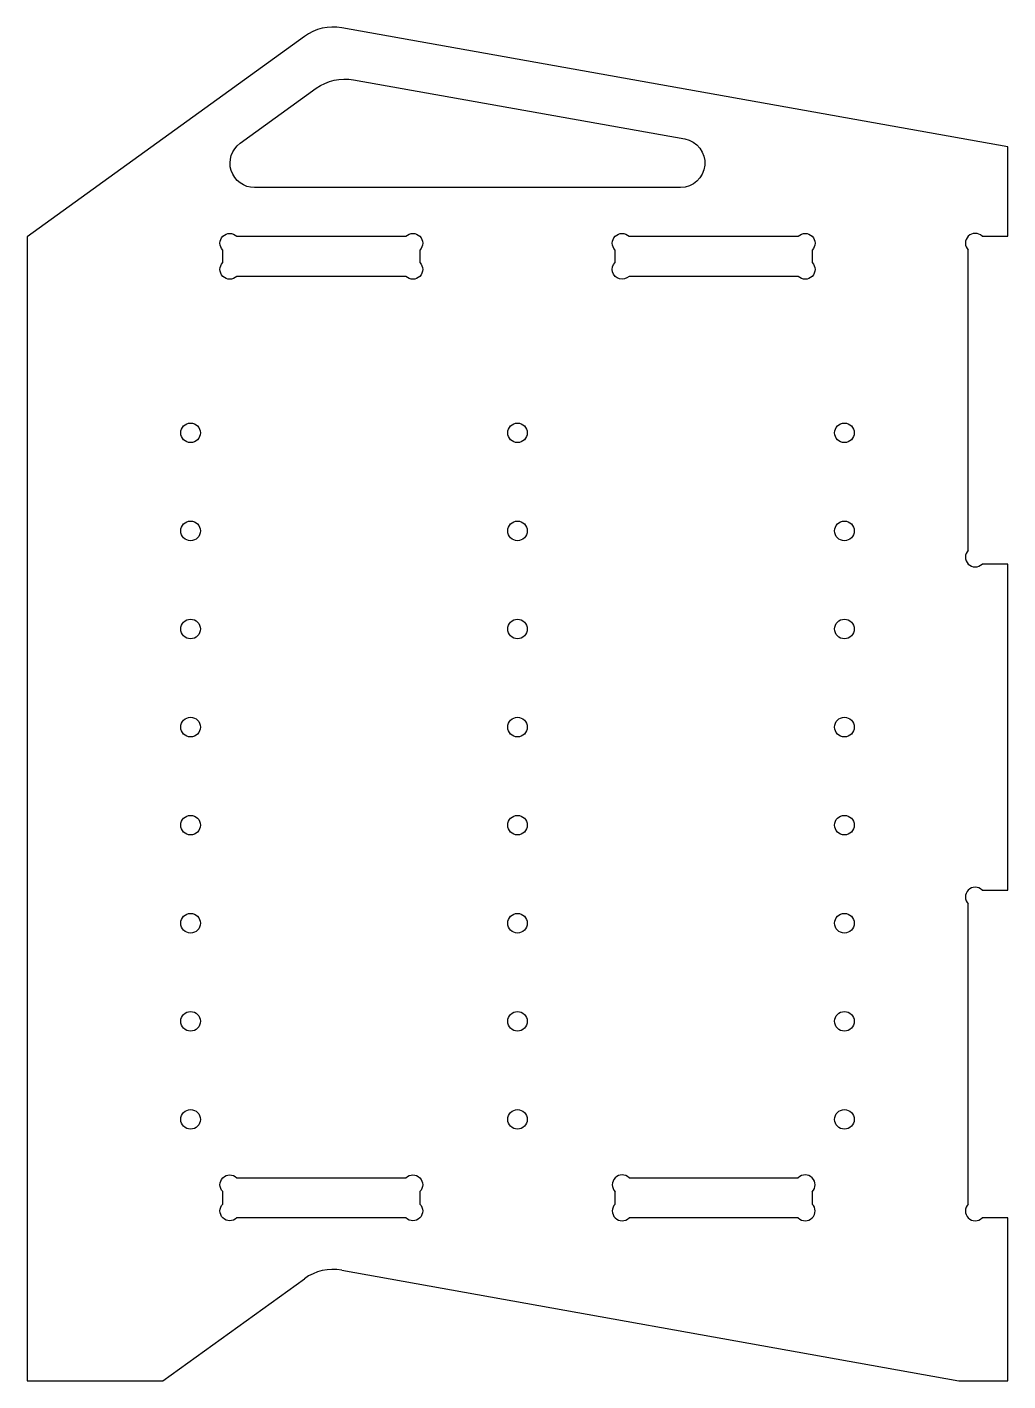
# Model space of a CAD drawing. Header units: millimetres. Extents: x -150 to 150, y -100 to 314.
import ezdxf

# ---------------------------------------------------------------- set-up
doc = ezdxf.new("R2010")
doc.units = ezdxf.units.MM
doc.layers.get('0').update_dxf_attribs({"linetype": 'CONTINUOUS'})

msp = doc.modelspace()

# ---------------------------------------------------------------- linework, layer by layer
for p, q in [((-65.16, 311.14), (-150, 249.87)), ((150, 277.31), (-53.74, 313.75)), ((150, 250), (150, 277.31)), ((-150, 249.87), (-150, -100.13)), ((142.11, 250), (150, 250)), ((137.87, 153.98), (137.87, 245.76)), ((150, 149.74), (142.11, 149.74)), ((150, 50), (150, 149.74)), ((142.11, 50), (150, 50)), ((137.87, -46.02), (137.87, 45.76)), ((34.11, -38), (85.89, -38)), ((29.87, -46.02), (29.87, -42.24)), ((90.13, -42.24), (90.13, -46.02)), ((85.89, -50.26), (34.11, -50.26)), ((150, -50.26), (142.11, -50.26)), ((150, -100.13), (150, -50.26)), ((-53.73, -66.26), (135, -100.13)), ((-108.46, -100.13), (-65.16, -68.86)), ((-150, -100.13), (-108.46, -100.13)), ((135, -100.13), (150, -100.13))]:
    msp.add_line(p, q)
for points in [[(-61.54, 295.26, -0.203356), (-50.11, 297.86), (51.14, 279.75, -0.915199), (49.82, 264.87), (-80.42, 264.87, -0.727625), (-84.81, 278.45)], [(-34.11, 250, -1), (-29.87, 245.76), (-29.87, 241.98, -1), (-34.11, 237.74), (-85.89, 237.74, -1), (-90.13, 241.98), (-90.13, 245.76, -1), (-85.89, 250)], [(34.11, 237.74, -1), (29.87, 241.98), (29.87, 245.76, -1), (34.11, 250), (85.89, 250, -1), (90.13, 245.76), (90.13, 241.98, -1), (85.89, 237.74)], [(-29.87, -46.02, -1), (-34.11, -50.26), (-85.89, -50.26, -1), (-90.13, -46.02), (-90.13, -42.24, -1), (-85.89, -38), (-34.11, -38, -1), (-29.87, -42.24)]]:
    msp.add_lwpolyline(points, format="xyb", close=True)
for centre in [(-100, 189.87), (0, 189.87), (100, 189.87), (-100, 159.87), (0, 159.87), (100, 159.87), (-100, 129.87), (0, 129.87), (100, 129.87), (-100, 99.87), (0, 99.87), (100, 99.87), (-100, 69.87), (0, 69.87), (100, 69.87), (-100, 39.87), (0, 39.87), (100, 39.87), (-100, 9.87), (0, 9.87), (100, 9.87), (-100, -20.13), (0, -20.13), (100, -20.13)]:
    msp.add_circle(centre, 3)
for centre, radius, start, end in [((-56.38, 298.98), 15, 79.8589, 125.8377), ((139.99, 247.88), 3, 45, 225), ((139.99, 151.86), 3, 135, 315), ((139.99, 47.88), 3, 45, 225), ((31.99, -40.12), 3, 45, 225), ((88.01, -40.12), 3, -45, 135), ((31.99, -48.14), 3, 135, 315), ((88.01, -48.14), 3, -135, 45), ((139.99, -48.14), 3, 135, 315), ((-56.38, -81.02), 15, 79.8245, 125.8377)]:
    msp.add_arc(centre, radius, start, end)

doc.saveas('drawing.dxf')
